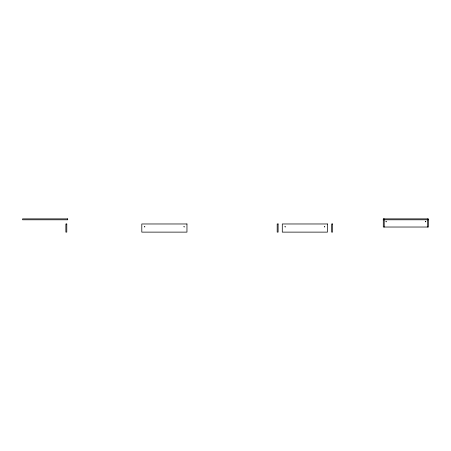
<?xml version="1.0" encoding="UTF-8"?>
<svg xmlns="http://www.w3.org/2000/svg" width="451" height="451" viewBox="0 0 451 451"><rect width="100%" height="100%" fill="white"/><g stroke="black" fill="none" stroke-linecap="round" stroke-linejoin="round"><path stroke-width="0.68" d="M383.294 218.876L383.294 227.028L428.45 227.028L428.45 218.876L383.294 218.876L383.294 219.789L428.45 219.789M427.531 218.876L427.531 227.028M384.213 218.876L384.213 227.028M144.455 226.774L144.85 226.876L144.455 226.774M183.907 226.774L184.296 226.876L183.907 226.774M284.947 226.774L285.336 226.876L284.947 226.774M324.393 226.774L324.788 226.876L324.393 226.774M385.955 221.678L386.344 221.779L385.955 221.678M425.4 221.678L425.795 221.779L425.4 221.678M67.706 218.876L22.55 218.876L22.55 219.789L67.706 219.789L67.706 218.876M66.782 223.972L65.869 223.972L65.869 232.124L66.782 232.124L66.782 223.972M186.956 223.972L141.8 223.972L141.8 232.124L186.956 232.124L186.956 223.972M278.109 223.972L277.19 223.972L277.19 232.124L278.109 232.124L278.109 223.972M327.443 223.972L282.287 223.972L282.287 232.124L327.443 232.124L327.443 223.972M332.539 223.972L331.62 223.972L331.62 232.124L332.539 232.124L332.539 223.972"/></g></svg>
